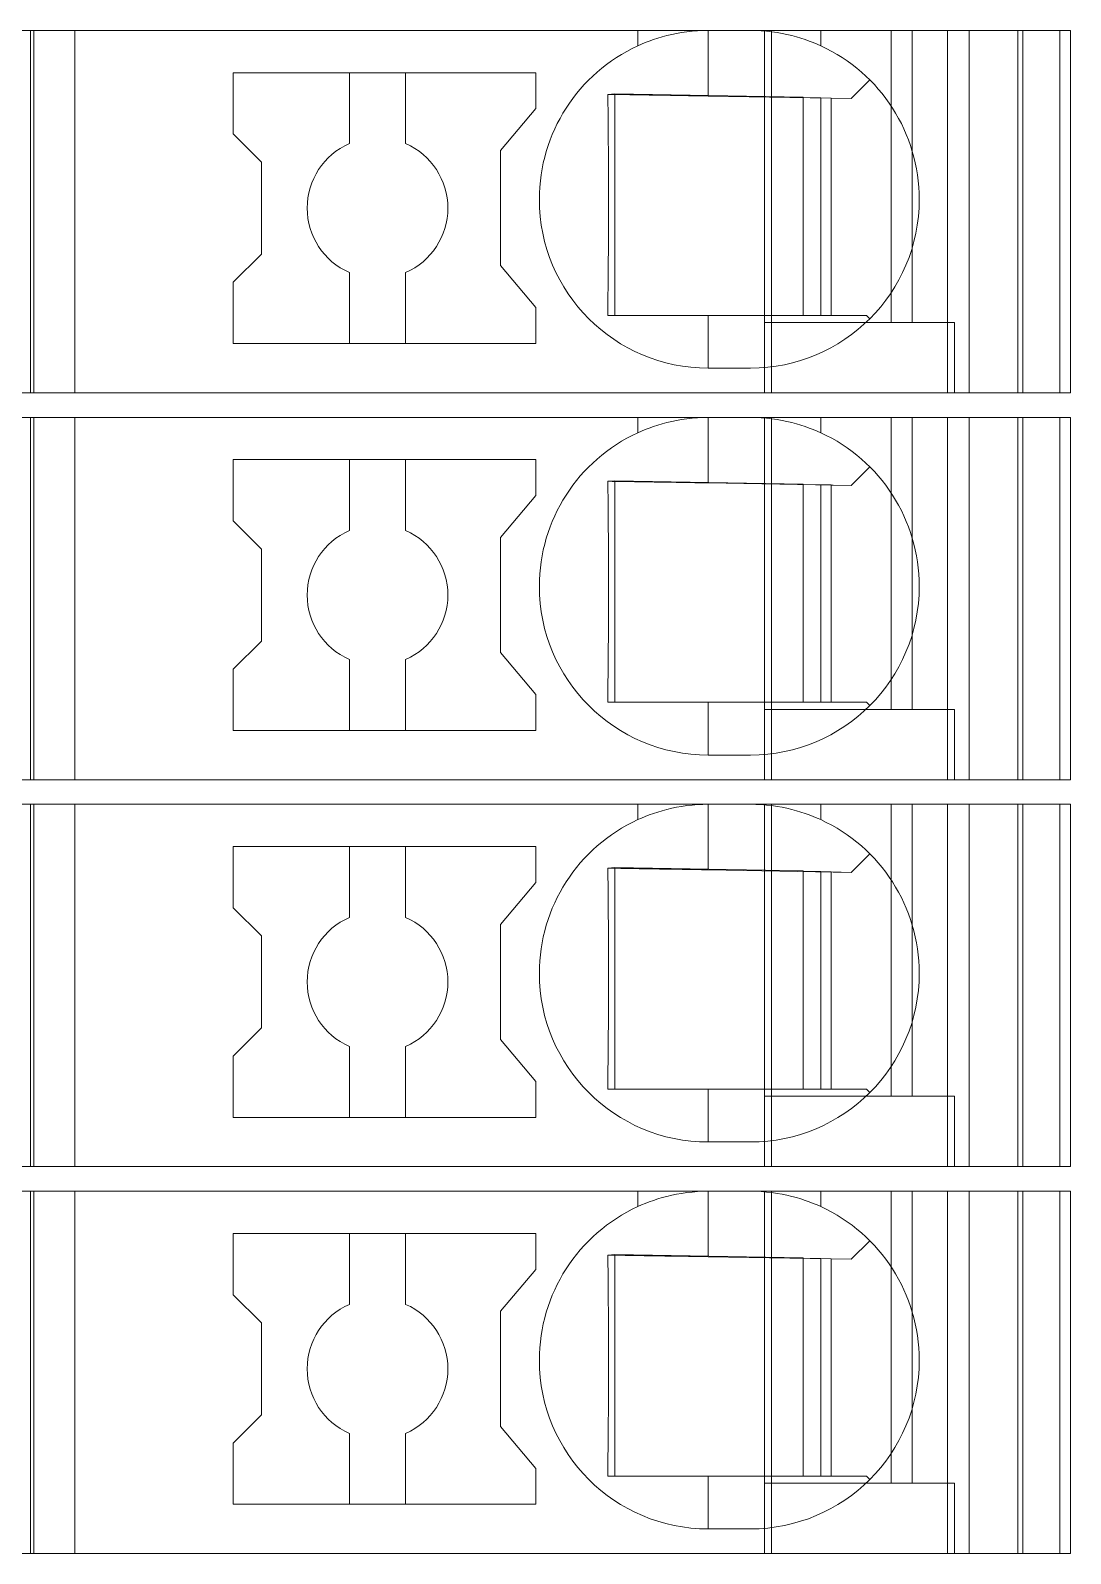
# Model space of a CAD drawing. Header units: millimetres. Extents: x 0 to 1680, y 0 to 1188.
# Drawn here: x 954.37 to 969.15, y 578.85 to 600.5 of the extents above; entities that cross this region are included whole.
import ezdxf
from ezdxf.enums import TextEntityAlignment as Align

# ---------------------------------------------------------------- set-up
doc = ezdxf.new("R2010")
doc.units = ezdxf.units.MM
for name, color, linetype, lineweight in [('EPLAN309', 5, 'Continuous', 5), ('EPLAN493', 5, 'Continuous', 5), ('MAIN-1', 7, 'Continuous', 5), ('MAIN-2', 7, 'Continuous', 5)]:
    doc.layers.add(name, color=color, linetype=linetype, lineweight=lineweight)
doc.styles.add('Tahoma', font='')
doc.styles.get('Tahoma').set_extended_font_data('Tahoma')

# ---------------------------------------------------------------- blocks, each defined once
blk = doc.blocks.new('EPLSYM_LibrarySPECIAL_Symbol12_Variant0_Placement8_4')
at = {"layer": 'EPLAN309', "lineweight": 13, "ltscale": 16}
blk.add_lwpolyline([(0, -5.15), (68.15, -5.15), (68.15, 0), (0, 0)], close=True, dxfattribs=at)
at = {"layer": 'EPLAN493', "color": 5, "style": 'Tahoma'}
blk.add_attdef('17_20450', text='', height=2.3478, dxfattribs=at).set_placement((0, -21.83478), align=Align.MIDDLE_RIGHT)
blk = doc.blocks.new('EPLSYM_LibrarySPECIAL_Symbol12_Variant0_Placement8_5')
at = {"layer": 'EPLAN309', "lineweight": 13, "ltscale": 16}
blk.add_lwpolyline([(0, -5.15), (68.15, -5.15), (68.15, 0), (0, 0)], close=True, dxfattribs=at)
at = {"layer": 'EPLAN493', "color": 5, "style": 'Tahoma'}
blk.add_attdef('17_20450', text='', height=2.3478, dxfattribs=at).set_placement((0, -21.83478), align=Align.MIDDLE_RIGHT)
blk = doc.blocks.new('EPLSYM_LibrarySPECIAL_Symbol12_Variant0_Placement8_6')
at = {"layer": 'EPLAN309', "lineweight": 13, "ltscale": 16}
blk.add_lwpolyline([(0, -5.15), (68.15, -5.15), (68.15, 0), (0, 0)], close=True, dxfattribs=at)
at = {"layer": 'EPLAN493', "color": 5, "style": 'Tahoma'}
blk.add_attdef('17_20450', text='', height=2.3478, dxfattribs=at).set_placement((0, -21.83478), align=Align.MIDDLE_RIGHT)
blk = doc.blocks.new('EPLSYM_LibrarySPECIAL_Symbol12_Variant0_Placement8_7')
at = {"layer": 'EPLAN309', "lineweight": 13, "ltscale": 16}
blk.add_lwpolyline([(0, -5.15), (68.15, -5.15), (68.15, 0), (0, 0)], close=True, dxfattribs=at)
at = {"layer": 'EPLAN493', "color": 5, "style": 'Tahoma'}
blk.add_attdef('17_20450', text='', height=2.3478, dxfattribs=at).set_placement((0, -21.83478), align=Align.MIDDLE_RIGHT)

msp = doc.modelspace()

# ---------------------------------------------------------------- linework, layer by layer
at = {"layer": 'MAIN-1'}
for p, q in [((955, 600.5), (954.367, 600.5)), ((954.367, 595.35), (954.367, 600.5)), ((955, 600.5), (963, 600.5)), ((955, 595.35), (955, 600.5)), ((963, 600.5), (964, 600.5)), ((963, 600.282), (963, 600.5)), ((963.222, 600.37), (963.163, 600.349)), ((963.283, 600.39), (963.222, 600.37)), ((963.347, 600.409), (963.283, 600.39)), ((963.413, 600.427), (963.347, 600.409)), ((963.481, 600.443), (963.413, 600.427)), ((963.551, 600.458), (963.481, 600.443)), ((963.622, 600.47), (963.551, 600.458)), ((963.696, 600.481), (963.622, 600.47)), ((963.771, 600.489), (963.696, 600.481)), ((963.847, 600.495), (963.771, 600.489)), ((963.923, 600.499), (963.847, 600.495)), ((964, 600.5), (963.923, 600.499)), ((964, 599.568), (964, 600.5)), ((964, 600.5), (964.6, 600.5)), ((964.6, 600.5), (964.677, 600.499)), ((965.6, 600.5), (964.6, 600.5)), ((964.677, 600.499), (964.753, 600.495)), ((964.753, 600.495), (964.829, 600.489)), ((964.829, 600.489), (964.904, 600.481)), ((964.904, 600.481), (964.978, 600.47)), ((964.978, 600.47), (965.049, 600.458)), ((965.049, 600.458), (965.119, 600.443)), ((965.119, 600.443), (965.187, 600.427)), ((965.187, 600.427), (965.253, 600.409)), ((965.253, 600.409), (965.317, 600.39)), ((965.317, 600.39), (965.378, 600.37)), ((965.378, 600.37), (965.437, 600.349)), ((965.6, 600.5), (969, 600.5)), ((965.6, 600.282), (965.6, 600.5)), ((969, 595.35), (969, 600.5)), ((963.052, 600.305), (963, 600.282)), ((963.106, 600.327), (963.052, 600.305)), ((963.163, 600.349), (963.106, 600.327)), ((965.437, 600.349), (965.494, 600.327)), ((965.494, 600.327), (965.548, 600.305)), ((965.548, 600.305), (965.6, 600.282)), ((957.25, 599.9), (957.25, 599.029)), ((957.25, 599.9), (961.55, 599.9)), ((958.9, 599.9), (958.9, 598.892)), ((959.7, 598.892), (959.7, 599.9)), ((961.55, 599.389), (961.55, 599.9)), ((966.033, 599.533), (966.297, 599.797)), ((962.574, 599.592), (962.574, 599.522)), ((962.635, 599.591), (962.574, 599.592)), ((962.574, 599.522), (962.575, 599.45)), ((962.696, 599.59), (962.635, 599.591)), ((962.671, 599.591), (962.671, 596.45)), ((962.759, 599.589), (962.696, 599.59)), ((962.822, 599.588), (962.759, 599.589)), ((962.887, 599.587), (962.822, 599.588)), ((962.953, 599.586), (962.887, 599.587)), ((963.021, 599.585), (962.953, 599.586)), ((963.09, 599.584), (963.021, 599.585)), ((963.16, 599.582), (963.09, 599.584)), ((963.233, 599.581), (963.16, 599.582)), ((963.307, 599.58), (963.233, 599.581)), ((963.385, 599.579), (963.307, 599.58)), ((963.464, 599.577), (963.385, 599.579)), ((963.547, 599.576), (963.464, 599.577)), ((963.632, 599.575), (963.547, 599.576)), ((963.72, 599.573), (963.632, 599.575)), ((963.812, 599.571), (963.72, 599.573)), ((963.905, 599.57), (963.812, 599.571)), ((964, 599.568), (963.905, 599.57)), ((964, 599.568), (966.033, 599.533)), ((965.35, 599.545), (965.35, 596.45)), ((965.6, 596.45), (965.6, 599.54)), ((965.75, 599.538), (965.75, 596.45)), ((961.05, 598.793), (961.55, 599.389)), ((962.575, 599.45), (962.576, 599.377)), ((962.576, 599.377), (962.577, 599.303)), ((962.577, 599.303), (962.577, 599.227)), ((962.577, 599.227), (962.578, 599.149)), ((962.578, 599.149), (962.579, 599.07)), ((962.579, 599.07), (962.58, 598.988)), ((957.65, 598.629), (957.25, 599.029)), ((962.58, 598.988), (962.58, 598.904)), ((962.58, 598.904), (962.581, 598.817)), ((957.65, 598.629), (957.65, 597.321)), ((961.05, 598.793), (961.05, 597.157)), ((962.581, 598.817), (962.581, 598.726)), ((962.581, 598.726), (962.582, 598.632)), ((962.582, 598.632), (962.582, 598.534)), ((962.582, 598.534), (962.583, 598.431)), ((962.583, 598.431), (962.583, 598.324)), ((962.583, 598.324), (962.583, 598.213)), ((962.583, 598.213), (962.583, 598.1)), ((962.583, 598.1), (962.583, 597.979)), ((962.583, 597.979), (962.583, 597.861)), ((962.583, 597.861), (962.583, 597.747)), ((962.583, 597.747), (962.582, 597.638)), ((962.582, 597.638), (962.582, 597.534)), ((962.581, 597.339), (962.58, 597.248)), ((962.582, 597.534), (962.581, 597.434)), ((962.581, 597.434), (962.581, 597.339)), ((957.65, 597.321), (957.25, 596.921)), ((961.05, 597.157), (961.55, 596.561)), ((962.579, 597.159), (962.578, 597.073)), ((962.58, 597.248), (962.579, 597.159)), ((957.25, 596.921), (957.25, 596.05)), ((958.9, 597.058), (958.9, 596.05)), ((959.7, 597.058), (959.7, 596.05)), ((962.577, 596.908), (962.576, 596.829)), ((962.578, 596.99), (962.577, 596.908)), ((962.578, 597.073), (962.578, 596.99)), ((962.575, 596.75), (962.574, 596.674)), ((962.576, 596.829), (962.575, 596.75)), ((961.55, 596.05), (961.55, 596.561)), ((962.573, 596.524), (962.572, 596.45)), ((962.574, 596.598), (962.573, 596.524)), ((962.574, 596.674), (962.574, 596.598)), ((962.572, 596.45), (962.633, 596.45)), ((962.633, 596.45), (962.695, 596.45)), ((962.695, 596.45), (962.759, 596.45)), ((962.759, 596.45), (962.823, 596.45)), ((962.823, 596.45), (962.889, 596.45)), ((962.889, 596.45), (962.955, 596.45)), ((962.955, 596.45), (963.024, 596.45)), ((963.024, 596.45), (963.093, 596.45)), ((963.093, 596.45), (963.165, 596.45)), ((963.165, 596.45), (963.239, 596.45)), ((963.239, 596.45), (963.314, 596.45)), ((963.314, 596.45), (963.392, 596.45)), ((963.392, 596.45), (963.472, 596.45)), ((963.472, 596.45), (963.555, 596.45)), ((963.555, 596.45), (963.64, 596.45)), ((963.64, 596.45), (963.727, 596.45)), ((963.727, 596.45), (963.817, 596.45)), ((963.817, 596.45), (963.908, 596.45)), ((963.908, 596.45), (964, 596.45)), ((964, 596.45), (964, 595.7)), ((964, 596.45), (966.25, 596.45)), ((966.297, 596.403), (966.25, 596.45)), ((961.55, 596.05), (957.25, 596.05)), ((964.6, 595.7), (964, 595.7)), ((955, 595.35), (954.367, 595.35)), ((955, 595.35), (969, 595.35)), ((967.5, 595.35), (967.5, 595.35)), ((955, 595), (954.367, 595)), ((954.367, 589.85), (954.367, 595)), ((955, 595), (963, 595)), ((955, 589.85), (955, 595)), ((963, 595), (964, 595)), ((963, 594.782), (963, 595)), ((963.481, 594.943), (963.413, 594.927)), ((963.551, 594.958), (963.481, 594.943)), ((963.622, 594.97), (963.551, 594.958)), ((963.696, 594.981), (963.622, 594.97)), ((963.771, 594.989), (963.696, 594.981)), ((963.847, 594.995), (963.771, 594.989)), ((963.923, 594.999), (963.847, 594.995)), ((964, 595), (963.923, 594.999)), ((964, 594.068), (964, 595)), ((964, 595), (964.6, 595)), ((964.6, 595), (964.677, 594.999)), ((965.6, 595), (964.6, 595)), ((964.677, 594.999), (964.753, 594.995)), ((964.753, 594.995), (964.829, 594.989)), ((964.829, 594.989), (964.904, 594.981)), ((964.904, 594.981), (964.978, 594.97)), ((964.978, 594.97), (965.049, 594.958)), ((965.049, 594.958), (965.119, 594.943)), ((965.119, 594.943), (965.187, 594.927)), ((965.6, 595), (969, 595)), ((965.6, 594.782), (965.6, 595)), ((969, 589.85), (969, 595)), ((963.052, 594.805), (963, 594.782)), ((963.106, 594.827), (963.052, 594.805)), ((963.163, 594.849), (963.106, 594.827)), ((963.222, 594.87), (963.163, 594.849)), ((963.283, 594.89), (963.222, 594.87)), ((963.347, 594.909), (963.283, 594.89)), ((963.413, 594.927), (963.347, 594.909)), ((965.187, 594.927), (965.253, 594.909)), ((965.253, 594.909), (965.317, 594.89)), ((965.317, 594.89), (965.378, 594.87)), ((965.378, 594.87), (965.437, 594.849)), ((965.437, 594.849), (965.494, 594.827)), ((965.494, 594.827), (965.548, 594.805)), ((965.548, 594.805), (965.6, 594.782)), ((957.25, 594.4), (957.25, 593.529)), ((957.25, 594.4), (961.55, 594.4)), ((958.9, 594.4), (958.9, 593.392)), ((959.7, 593.392), (959.7, 594.4)), ((961.55, 593.889), (961.55, 594.4)), ((966.033, 594.033), (966.297, 594.297)), ((962.574, 594.092), (962.574, 594.022)), ((962.635, 594.091), (962.574, 594.092)), ((962.696, 594.09), (962.635, 594.091)), ((962.671, 594.091), (962.671, 590.95)), ((962.759, 594.089), (962.696, 594.09)), ((962.822, 594.088), (962.759, 594.089)), ((962.887, 594.087), (962.822, 594.088)), ((962.953, 594.086), (962.887, 594.087)), ((963.021, 594.085), (962.953, 594.086)), ((963.09, 594.084), (963.021, 594.085)), ((963.16, 594.082), (963.09, 594.084)), ((963.233, 594.081), (963.16, 594.082)), ((963.307, 594.08), (963.233, 594.081)), ((963.385, 594.079), (963.307, 594.08)), ((963.464, 594.077), (963.385, 594.079)), ((963.547, 594.076), (963.464, 594.077)), ((961.05, 593.293), (961.55, 593.889)), ((962.574, 594.022), (962.575, 593.95)), ((962.575, 593.95), (962.576, 593.877)), ((962.576, 593.877), (962.577, 593.803)), ((963.632, 594.075), (963.547, 594.076)), ((963.72, 594.073), (963.632, 594.075)), ((963.812, 594.071), (963.72, 594.073)), ((963.905, 594.07), (963.812, 594.071)), ((964, 594.068), (963.905, 594.07)), ((964, 594.068), (966.033, 594.033)), ((965.35, 594.045), (965.35, 590.95)), ((965.6, 590.95), (965.6, 594.04)), ((965.75, 594.038), (965.75, 590.95)), ((962.577, 593.803), (962.577, 593.727)), ((962.577, 593.727), (962.578, 593.649)), ((962.578, 593.649), (962.579, 593.57)), ((957.65, 593.129), (957.25, 593.529)), ((962.579, 593.57), (962.58, 593.488)), ((962.58, 593.488), (962.58, 593.404)), ((961.05, 593.293), (961.05, 591.657)), ((962.58, 593.404), (962.581, 593.317)), ((962.581, 593.317), (962.581, 593.226)), ((962.581, 593.226), (962.582, 593.132)), ((957.65, 593.129), (957.65, 591.821)), ((962.582, 593.132), (962.582, 593.034)), ((962.582, 593.034), (962.583, 592.931)), ((962.583, 592.931), (962.583, 592.824)), ((962.583, 592.824), (962.583, 592.713)), ((962.583, 592.713), (962.583, 592.6)), ((962.583, 592.6), (962.583, 592.479)), ((962.583, 592.479), (962.583, 592.361)), ((962.583, 592.361), (962.583, 592.247)), ((962.583, 592.247), (962.582, 592.138)), ((962.582, 592.138), (962.582, 592.034)), ((962.582, 592.034), (962.581, 591.934)), ((962.581, 591.934), (962.581, 591.839)), ((957.65, 591.821), (957.25, 591.421)), ((962.58, 591.748), (962.579, 591.659)), ((962.581, 591.839), (962.58, 591.748)), ((958.9, 591.558), (958.9, 590.55)), ((959.7, 591.558), (959.7, 590.55)), ((961.05, 591.657), (961.55, 591.061)), ((962.578, 591.49), (962.577, 591.408)), ((962.579, 591.659), (962.578, 591.573)), ((962.578, 591.573), (962.578, 591.49)), ((957.25, 591.421), (957.25, 590.55)), ((962.576, 591.329), (962.575, 591.25)), ((962.577, 591.408), (962.576, 591.329)), ((961.55, 590.55), (961.55, 591.061)), ((962.574, 591.098), (962.573, 591.024)), ((962.575, 591.25), (962.574, 591.174)), ((962.574, 591.174), (962.574, 591.098)), ((962.573, 591.024), (962.572, 590.95)), ((962.572, 590.95), (962.633, 590.95)), ((962.633, 590.95), (962.695, 590.95)), ((962.695, 590.95), (962.759, 590.95)), ((962.759, 590.95), (962.823, 590.95)), ((962.823, 590.95), (962.889, 590.95)), ((962.889, 590.95), (962.955, 590.95)), ((962.955, 590.95), (963.024, 590.95)), ((963.024, 590.95), (963.093, 590.95)), ((963.093, 590.95), (963.165, 590.95)), ((963.165, 590.95), (963.239, 590.95)), ((963.239, 590.95), (963.314, 590.95)), ((963.314, 590.95), (963.392, 590.95)), ((963.392, 590.95), (963.472, 590.95)), ((963.472, 590.95), (963.555, 590.95)), ((963.555, 590.95), (963.64, 590.95)), ((963.64, 590.95), (963.727, 590.95)), ((963.727, 590.95), (963.817, 590.95)), ((963.817, 590.95), (963.908, 590.95)), ((963.908, 590.95), (964, 590.95)), ((964, 590.95), (964, 590.2)), ((964, 590.95), (966.25, 590.95)), ((966.297, 590.903), (966.25, 590.95)), ((961.55, 590.55), (957.25, 590.55)), ((964.6, 590.2), (964, 590.2)), ((955, 589.85), (954.367, 589.85)), ((955, 589.85), (969, 589.85)), ((967.5, 589.85), (967.5, 589.85)), ((955, 589.5), (954.367, 589.5)), ((954.367, 584.35), (954.367, 589.5)), ((955, 589.5), (963, 589.5)), ((955, 584.35), (955, 589.5)), ((963, 589.5), (964, 589.5)), ((963, 589.282), (963, 589.5)), ((963.106, 589.327), (963.052, 589.305)), ((963.163, 589.349), (963.106, 589.327)), ((963.222, 589.37), (963.163, 589.349)), ((963.283, 589.39), (963.222, 589.37)), ((963.347, 589.409), (963.283, 589.39)), ((963.413, 589.427), (963.347, 589.409)), ((963.481, 589.443), (963.413, 589.427)), ((963.551, 589.458), (963.481, 589.443)), ((963.622, 589.47), (963.551, 589.458)), ((963.696, 589.481), (963.622, 589.47)), ((963.771, 589.489), (963.696, 589.481)), ((963.847, 589.495), (963.771, 589.489)), ((963.923, 589.499), (963.847, 589.495)), ((964, 589.5), (963.923, 589.499)), ((964, 588.568), (964, 589.5)), ((964, 589.5), (964.6, 589.5)), ((964.6, 589.5), (964.677, 589.499)), ((965.6, 589.5), (964.6, 589.5)), ((964.677, 589.499), (964.753, 589.495)), ((964.753, 589.495), (964.829, 589.489)), ((964.829, 589.489), (964.904, 589.481)), ((964.904, 589.481), (964.978, 589.47)), ((964.978, 589.47), (965.049, 589.458)), ((965.049, 589.458), (965.119, 589.443)), ((965.119, 589.443), (965.187, 589.427)), ((965.187, 589.427), (965.253, 589.409)), ((965.253, 589.409), (965.317, 589.39)), ((965.317, 589.39), (965.378, 589.37)), ((965.378, 589.37), (965.437, 589.349)), ((965.437, 589.349), (965.494, 589.327)), ((965.494, 589.327), (965.548, 589.305)), ((965.6, 589.5), (969, 589.5)), ((965.6, 589.282), (965.6, 589.5)), ((969, 584.35), (969, 589.5)), ((963.052, 589.305), (963, 589.282)), ((965.548, 589.305), (965.6, 589.282)), ((957.25, 588.9), (957.25, 588.029)), ((957.25, 588.9), (961.55, 588.9)), ((958.9, 588.9), (958.9, 587.892)), ((959.7, 587.892), (959.7, 588.9)), ((961.55, 588.389), (961.55, 588.9)), ((966.033, 588.533), (966.297, 588.797)), ((962.574, 588.592), (962.574, 588.522)), ((962.635, 588.591), (962.574, 588.592)), ((962.574, 588.522), (962.575, 588.45)), ((962.575, 588.45), (962.576, 588.377)), ((962.696, 588.59), (962.635, 588.591)), ((962.671, 588.591), (962.671, 585.45)), ((962.759, 588.589), (962.696, 588.59)), ((962.822, 588.588), (962.759, 588.589)), ((962.887, 588.587), (962.822, 588.588)), ((962.953, 588.586), (962.887, 588.587)), ((963.021, 588.585), (962.953, 588.586)), ((963.09, 588.584), (963.021, 588.585)), ((963.16, 588.582), (963.09, 588.584)), ((963.233, 588.581), (963.16, 588.582)), ((963.307, 588.58), (963.233, 588.581)), ((963.385, 588.579), (963.307, 588.58)), ((963.464, 588.577), (963.385, 588.579)), ((963.547, 588.576), (963.464, 588.577)), ((963.632, 588.575), (963.547, 588.576)), ((963.72, 588.573), (963.632, 588.575)), ((963.812, 588.571), (963.72, 588.573)), ((963.905, 588.57), (963.812, 588.571)), ((964, 588.568), (963.905, 588.57)), ((964, 588.568), (966.033, 588.533)), ((965.35, 588.545), (965.35, 585.45)), ((965.6, 585.45), (965.6, 588.54)), ((965.75, 588.538), (965.75, 585.45)), ((961.05, 587.793), (961.55, 588.389)), ((962.576, 588.377), (962.577, 588.303)), ((962.577, 588.303), (962.577, 588.227)), ((957.65, 587.629), (957.25, 588.029)), ((962.577, 588.227), (962.578, 588.149)), ((962.578, 588.149), (962.579, 588.07)), ((962.579, 588.07), (962.58, 587.988)), ((962.58, 587.988), (962.58, 587.904)), ((962.58, 587.904), (962.581, 587.817)), ((962.581, 587.817), (962.581, 587.726)), ((957.65, 587.629), (957.65, 586.321)), ((961.05, 587.793), (961.05, 586.157)), ((962.581, 587.726), (962.582, 587.632)), ((962.582, 587.632), (962.582, 587.534)), ((962.582, 587.534), (962.583, 587.431)), ((962.583, 587.431), (962.583, 587.324)), ((962.583, 587.324), (962.583, 587.213)), ((962.583, 587.213), (962.583, 587.1)), ((962.583, 587.1), (962.583, 586.979)), ((962.583, 586.979), (962.583, 586.861)), ((962.583, 586.747), (962.582, 586.638)), ((962.583, 586.861), (962.583, 586.747)), ((962.582, 586.534), (962.581, 586.434)), ((962.582, 586.638), (962.582, 586.534)), ((957.65, 586.321), (957.25, 585.921)), ((962.581, 586.339), (962.58, 586.248)), ((962.581, 586.434), (962.581, 586.339)), ((961.05, 586.157), (961.55, 585.561)), ((962.579, 586.159), (962.578, 586.073)), ((962.578, 586.073), (962.578, 585.99)), ((962.58, 586.248), (962.579, 586.159)), ((957.25, 585.921), (957.25, 585.05)), ((958.9, 586.058), (958.9, 585.05)), ((959.7, 586.058), (959.7, 585.05)), ((962.577, 585.908), (962.576, 585.829)), ((962.578, 585.99), (962.577, 585.908)), ((962.575, 585.75), (962.574, 585.674)), ((962.574, 585.674), (962.574, 585.598)), ((962.576, 585.829), (962.575, 585.75)), ((961.55, 585.05), (961.55, 585.561)), ((962.573, 585.524), (962.572, 585.45)), ((962.572, 585.45), (962.633, 585.45)), ((962.574, 585.598), (962.573, 585.524)), ((962.633, 585.45), (962.695, 585.45)), ((962.695, 585.45), (962.759, 585.45)), ((962.759, 585.45), (962.823, 585.45)), ((962.823, 585.45), (962.889, 585.45)), ((962.889, 585.45), (962.955, 585.45)), ((962.955, 585.45), (963.024, 585.45)), ((963.024, 585.45), (963.093, 585.45)), ((963.093, 585.45), (963.165, 585.45)), ((963.165, 585.45), (963.239, 585.45)), ((963.239, 585.45), (963.314, 585.45)), ((963.314, 585.45), (963.392, 585.45)), ((963.392, 585.45), (963.472, 585.45)), ((963.472, 585.45), (963.555, 585.45)), ((963.555, 585.45), (963.64, 585.45)), ((963.64, 585.45), (963.727, 585.45)), ((963.727, 585.45), (963.817, 585.45)), ((963.817, 585.45), (963.908, 585.45)), ((963.908, 585.45), (964, 585.45)), ((964, 585.45), (964, 584.7)), ((964, 585.45), (966.25, 585.45)), ((966.297, 585.403), (966.25, 585.45)), ((961.55, 585.05), (957.25, 585.05)), ((964.6, 584.7), (964, 584.7)), ((955, 584.35), (954.367, 584.35)), ((955, 584.35), (969, 584.35)), ((967.5, 584.35), (967.5, 584.35)), ((955, 584), (954.367, 584)), ((954.367, 578.85), (954.367, 584)), ((955, 584), (963, 584)), ((955, 578.85), (955, 584)), ((963, 584), (964, 584)), ((963, 583.782), (963, 584)), ((963.347, 583.909), (963.283, 583.89)), ((963.413, 583.927), (963.347, 583.909)), ((963.481, 583.943), (963.413, 583.927)), ((963.551, 583.958), (963.481, 583.943)), ((963.622, 583.97), (963.551, 583.958)), ((963.696, 583.981), (963.622, 583.97)), ((963.771, 583.989), (963.696, 583.981)), ((963.847, 583.995), (963.771, 583.989)), ((963.923, 583.999), (963.847, 583.995)), ((964, 584), (963.923, 583.999)), ((964, 583.068), (964, 584)), ((964, 584), (964.6, 584)), ((964.6, 584), (964.677, 583.999)), ((965.6, 584), (964.6, 584)), ((964.677, 583.999), (964.753, 583.995)), ((964.753, 583.995), (964.829, 583.989)), ((964.829, 583.989), (964.904, 583.981)), ((964.904, 583.981), (964.978, 583.97)), ((964.978, 583.97), (965.049, 583.958)), ((965.049, 583.958), (965.119, 583.943)), ((965.119, 583.943), (965.187, 583.927)), ((965.187, 583.927), (965.253, 583.909)), ((965.253, 583.909), (965.317, 583.89)), ((965.6, 584), (969, 584)), ((965.6, 583.782), (965.6, 584)), ((969, 578.85), (969, 584)), ((963.052, 583.805), (963, 583.782)), ((963.106, 583.827), (963.052, 583.805)), ((963.163, 583.849), (963.106, 583.827)), ((963.222, 583.87), (963.163, 583.849)), ((963.283, 583.89), (963.222, 583.87)), ((965.317, 583.89), (965.378, 583.87)), ((965.378, 583.87), (965.437, 583.849)), ((965.437, 583.849), (965.494, 583.827)), ((965.494, 583.827), (965.548, 583.805)), ((965.548, 583.805), (965.6, 583.782)), ((957.25, 583.4), (957.25, 582.529)), ((957.25, 583.4), (961.55, 583.4)), ((958.9, 583.4), (958.9, 582.392)), ((959.7, 582.392), (959.7, 583.4)), ((961.55, 582.889), (961.55, 583.4)), ((966.033, 583.033), (966.297, 583.297)), ((962.574, 583.092), (962.574, 583.022)), ((962.635, 583.091), (962.574, 583.092)), ((962.696, 583.09), (962.635, 583.091)), ((962.671, 583.091), (962.671, 579.95)), ((962.759, 583.089), (962.696, 583.09)), ((962.822, 583.088), (962.759, 583.089)), ((962.887, 583.087), (962.822, 583.088)), ((962.953, 583.086), (962.887, 583.087)), ((963.021, 583.085), (962.953, 583.086)), ((963.09, 583.084), (963.021, 583.085)), ((963.16, 583.082), (963.09, 583.084)), ((963.233, 583.081), (963.16, 583.082)), ((963.307, 583.08), (963.233, 583.081)), ((963.385, 583.079), (963.307, 583.08)), ((963.464, 583.077), (963.385, 583.079)), ((963.547, 583.076), (963.464, 583.077)), ((963.632, 583.075), (963.547, 583.076)), ((963.72, 583.073), (963.632, 583.075)), ((963.812, 583.071), (963.72, 583.073)), ((963.905, 583.07), (963.812, 583.071)), ((964, 583.068), (963.905, 583.07)), ((964, 583.068), (966.033, 583.033)), ((965.35, 583.045), (965.35, 579.95)), ((965.6, 579.95), (965.6, 583.04)), ((965.75, 583.038), (965.75, 579.95)), ((961.05, 582.293), (961.55, 582.889)), ((962.574, 583.022), (962.575, 582.95)), ((962.575, 582.95), (962.576, 582.877)), ((962.576, 582.877), (962.577, 582.803)), ((962.577, 582.803), (962.577, 582.727)), ((962.577, 582.727), (962.578, 582.649)), ((962.578, 582.649), (962.579, 582.57)), ((957.65, 582.129), (957.25, 582.529)), ((962.579, 582.57), (962.58, 582.488)), ((962.58, 582.488), (962.58, 582.404)), ((962.58, 582.404), (962.581, 582.317)), ((961.05, 582.293), (961.05, 580.657)), ((962.581, 582.317), (962.581, 582.226)), ((962.581, 582.226), (962.582, 582.132)), ((957.65, 582.129), (957.65, 580.821)), ((962.582, 582.132), (962.582, 582.034)), ((962.582, 582.034), (962.583, 581.931)), ((962.583, 581.931), (962.583, 581.824)), ((962.583, 581.824), (962.583, 581.713)), ((962.583, 581.713), (962.583, 581.6)), ((962.583, 581.6), (962.583, 581.479)), ((962.583, 581.479), (962.583, 581.361)), ((962.583, 581.361), (962.583, 581.247)), ((962.583, 581.247), (962.582, 581.138)), ((962.582, 581.138), (962.582, 581.034)), ((962.582, 581.034), (962.581, 580.934)), ((962.581, 580.934), (962.581, 580.839)), ((957.65, 580.821), (957.25, 580.421)), ((961.05, 580.657), (961.55, 580.061)), ((962.579, 580.659), (962.578, 580.573)), ((962.58, 580.748), (962.579, 580.659)), ((962.581, 580.839), (962.58, 580.748)), ((958.9, 580.558), (958.9, 579.55)), ((959.7, 580.558), (959.7, 579.55)), ((962.578, 580.49), (962.577, 580.408)), ((962.578, 580.573), (962.578, 580.49)), ((957.25, 580.421), (957.25, 579.55)), ((962.575, 580.25), (962.574, 580.174)), ((962.576, 580.329), (962.575, 580.25)), ((962.577, 580.408), (962.576, 580.329)), ((961.55, 579.55), (961.55, 580.061)), ((962.573, 580.024), (962.572, 579.95)), ((962.574, 580.098), (962.573, 580.024)), ((962.574, 580.174), (962.574, 580.098)), ((962.572, 579.95), (962.633, 579.95)), ((962.633, 579.95), (962.695, 579.95)), ((962.695, 579.95), (962.759, 579.95)), ((962.759, 579.95), (962.823, 579.95)), ((962.823, 579.95), (962.889, 579.95)), ((962.889, 579.95), (962.955, 579.95)), ((962.955, 579.95), (963.024, 579.95)), ((963.024, 579.95), (963.093, 579.95)), ((963.093, 579.95), (963.165, 579.95)), ((963.165, 579.95), (963.239, 579.95)), ((963.239, 579.95), (963.314, 579.95)), ((963.314, 579.95), (963.392, 579.95)), ((963.392, 579.95), (963.472, 579.95)), ((963.472, 579.95), (963.555, 579.95)), ((963.555, 579.95), (963.64, 579.95)), ((963.64, 579.95), (963.727, 579.95)), ((963.727, 579.95), (963.817, 579.95)), ((963.817, 579.95), (963.908, 579.95)), ((963.908, 579.95), (964, 579.95)), ((964, 579.95), (964, 579.2)), ((964, 579.95), (966.25, 579.95)), ((966.297, 579.903), (966.25, 579.95)), ((961.55, 579.55), (957.25, 579.55)), ((964.6, 579.2), (964, 579.2)), ((955, 578.85), (954.367, 578.85)), ((955, 578.85), (969, 578.85)), ((967.5, 578.85), (967.5, 578.85))]:
    msp.add_line(p, q, dxfattribs=at)
for centre, radius, start, end in [((964, 598.1), 2.4, 114.6244, 180), ((964.6, 598.1), 2.4, 0, 65.3756), ((959.3, 597.975), 1, 113.5782, 180), ((959.3, 597.975), 1, 0, 66.4218), ((959.3, 597.975), 1, 180, 246.4218), ((959.3, 597.975), 1, 293.5782, 0), ((964, 598.1), 2.4, 180, 270), ((964.6, 598.1), 2.4, 270, 0), ((964, 592.6), 2.4, 114.6244, 180), ((964.6, 592.6), 2.4, 0, 65.3756), ((959.3, 592.475), 1, 113.5782, 180), ((959.3, 592.475), 1, 0, 66.4218), ((964, 592.6), 2.4, 180, 270), ((964.6, 592.6), 2.4, 270, 0), ((959.3, 592.475), 1, 180, 246.4218), ((959.3, 592.475), 1, 293.5782, 0), ((964, 587.1), 2.4, 114.6244, 180), ((964.6, 587.1), 2.4, 0, 65.3756), ((959.3, 586.975), 1, 113.5782, 180), ((959.3, 586.975), 1, 0, 66.4218), ((959.3, 586.975), 1, 180, 246.4218), ((959.3, 586.975), 1, 293.5782, 0), ((964, 587.1), 2.4, 180, 270), ((964.6, 587.1), 2.4, 270, 0), ((964, 581.6), 2.4, 114.6244, 180), ((964.6, 581.6), 2.4, 0, 65.3756), ((959.3, 581.475), 1, 113.5782, 180), ((959.3, 581.475), 1, 0, 66.4218), ((964, 581.6), 2.4, 180, 270), ((964.6, 581.6), 2.4, 270, 0), ((959.3, 581.475), 1, 180, 246.4218), ((959.3, 581.475), 1, 293.5782, 0)]:
    msp.add_arc(centre, radius, start, end, dxfattribs=at)
at = {"layer": 'MAIN-2'}
for p, q in [((954.414, 600.5), (954.414, 595.35)), ((964.8, 600.5), (964.8, 595.35)), ((964.898, 600.5), (964.898, 595.35)), ((966.6, 600.5), (966.6, 596.35)), ((966.9, 596.35), (966.9, 600.5)), ((967.4, 600.5), (967.4, 595.35)), ((967.709, 595.35), (967.709, 600.5)), ((968.4, 595.35), (968.4, 600.5)), ((968.47, 600.5), (968.47, 595.35)), ((962.671, 599.6), (962.574, 599.592)), ((962.671, 599.6), (962.671, 599.591)), ((965.35, 599.553), (962.671, 599.6)), ((965.35, 599.548), (965.35, 599.553)), ((965.6, 599.543), (965.35, 599.548)), ((965.35, 599.548), (965.35, 599.545)), ((965.6, 599.543), (965.6, 599.542)), ((965.75, 599.539), (965.6, 599.542)), ((965.6, 599.54), (965.6, 599.542)), ((965.75, 599.538), (965.75, 599.539)), ((965.75, 599.538), (966.033, 599.533)), ((965.75, 599.538), (965.75, 599.538)), ((964.8, 596.35), (967.5, 596.35)), ((965.35, 596.45), (965.35, 596.45)), ((965.6, 596.45), (965.6, 596.45)), ((966.297, 596.403), (966.297, 596.403)), ((967.5, 595.35), (967.5, 596.35)), ((954.414, 595), (954.414, 589.85)), ((964.8, 595), (964.8, 589.85)), ((964.898, 595), (964.898, 589.85)), ((966.6, 595), (966.6, 590.85)), ((966.9, 590.85), (966.9, 595)), ((967.4, 595), (967.4, 589.85)), ((967.709, 589.85), (967.709, 595)), ((968.4, 589.85), (968.4, 595)), ((968.47, 595), (968.47, 589.85)), ((962.671, 594.1), (962.574, 594.092)), ((962.671, 594.1), (962.671, 594.091)), ((965.35, 594.053), (962.671, 594.1)), ((965.35, 594.048), (965.35, 594.053)), ((965.6, 594.043), (965.35, 594.048)), ((965.35, 594.048), (965.35, 594.045)), ((965.6, 594.043), (965.6, 594.042)), ((965.75, 594.039), (965.6, 594.042)), ((965.6, 594.04), (965.6, 594.042)), ((965.75, 594.038), (965.75, 594.039)), ((965.75, 594.038), (966.033, 594.033)), ((965.75, 594.038), (965.75, 594.038)), ((964.8, 590.85), (967.5, 590.85)), ((965.35, 590.95), (965.35, 590.95)), ((965.6, 590.95), (965.6, 590.95)), ((966.297, 590.903), (966.297, 590.903)), ((967.5, 589.85), (967.5, 590.85)), ((954.414, 589.5), (954.414, 584.35)), ((964.8, 589.5), (964.8, 584.35)), ((964.898, 589.5), (964.898, 584.35)), ((966.6, 589.5), (966.6, 585.35)), ((966.9, 585.35), (966.9, 589.5)), ((967.4, 589.5), (967.4, 584.35)), ((967.709, 584.35), (967.709, 589.5)), ((968.4, 584.35), (968.4, 589.5)), ((968.47, 589.5), (968.47, 584.35)), ((962.671, 588.6), (962.574, 588.592)), ((962.671, 588.6), (962.671, 588.591)), ((965.35, 588.553), (962.671, 588.6)), ((965.35, 588.548), (965.35, 588.553)), ((965.6, 588.543), (965.35, 588.548)), ((965.35, 588.548), (965.35, 588.545)), ((965.6, 588.543), (965.6, 588.542)), ((965.75, 588.539), (965.6, 588.542)), ((965.6, 588.54), (965.6, 588.542)), ((965.75, 588.538), (965.75, 588.539)), ((965.75, 588.538), (966.033, 588.533)), ((965.75, 588.538), (965.75, 588.538)), ((965.35, 585.45), (965.35, 585.45)), ((965.6, 585.45), (965.6, 585.45)), ((964.8, 585.35), (967.5, 585.35)), ((966.297, 585.403), (966.297, 585.403)), ((967.5, 584.35), (967.5, 585.35)), ((954.414, 584), (954.414, 578.85)), ((964.8, 584), (964.8, 578.85)), ((964.898, 584), (964.898, 578.85)), ((966.6, 584), (966.6, 579.85)), ((966.9, 579.85), (966.9, 584)), ((967.4, 584), (967.4, 578.85)), ((967.709, 578.85), (967.709, 584)), ((968.4, 578.85), (968.4, 584)), ((968.47, 584), (968.47, 578.85)), ((962.671, 583.1), (962.574, 583.092)), ((962.671, 583.1), (962.671, 583.091)), ((965.35, 583.053), (962.671, 583.1)), ((965.35, 583.048), (965.35, 583.053)), ((965.6, 583.043), (965.35, 583.048)), ((965.35, 583.048), (965.35, 583.045)), ((965.6, 583.043), (965.6, 583.042)), ((965.75, 583.039), (965.6, 583.042)), ((965.6, 583.04), (965.6, 583.042)), ((965.75, 583.038), (965.75, 583.039)), ((965.75, 583.038), (966.033, 583.033)), ((965.75, 583.038), (965.75, 583.038)), ((964.8, 579.85), (967.5, 579.85)), ((965.35, 579.95), (965.35, 579.95)), ((965.6, 579.95), (965.6, 579.95)), ((966.297, 579.903), (966.297, 579.903)), ((967.5, 578.85), (967.5, 579.85))]:
    msp.add_line(p, q, dxfattribs=at)

# ---------------------------------------------------------------- block references
for name, p in [('EPLSYM_LibrarySPECIAL_Symbol12_Variant0_Placement8_4', (901, 600.5)), ('EPLSYM_LibrarySPECIAL_Symbol12_Variant0_Placement8_5', (901, 595)), ('EPLSYM_LibrarySPECIAL_Symbol12_Variant0_Placement8_6', (901, 589.5)), ('EPLSYM_LibrarySPECIAL_Symbol12_Variant0_Placement8_7', (901, 584))]:
    msp.add_blockref(name, p)

doc.saveas('drawing.dxf')
